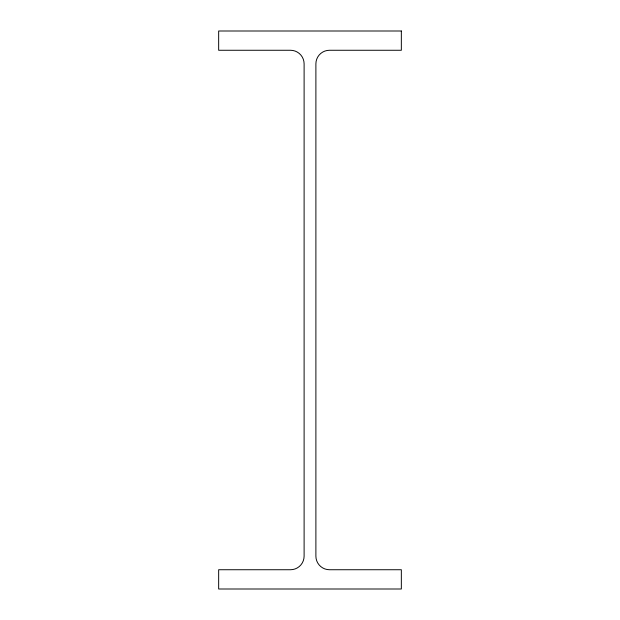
<?xml version="1.0" encoding="UTF-8"?>
<svg xmlns="http://www.w3.org/2000/svg" width="620" height="620" viewBox="0 0 620 620"><rect width="100%" height="100%" fill="white"/><g stroke="black" fill="none" stroke-linecap="round" stroke-linejoin="round"><path stroke-width="0.93" d="M401.341 31L218.659 31L218.659 50.267L290.509 50.267A13.601 13.601 0 0 1 304.11 63.86L304.11 556.14A13.601 13.601 0 0 1 290.509 569.734L218.659 569.734L218.659 589L401.341 589L401.341 569.734L329.491 569.734A13.601 13.601 0 0 1 315.89 556.14L315.89 63.86A13.601 13.601 0 0 1 329.491 50.267L401.341 50.267L401.341 31"/></g></svg>
